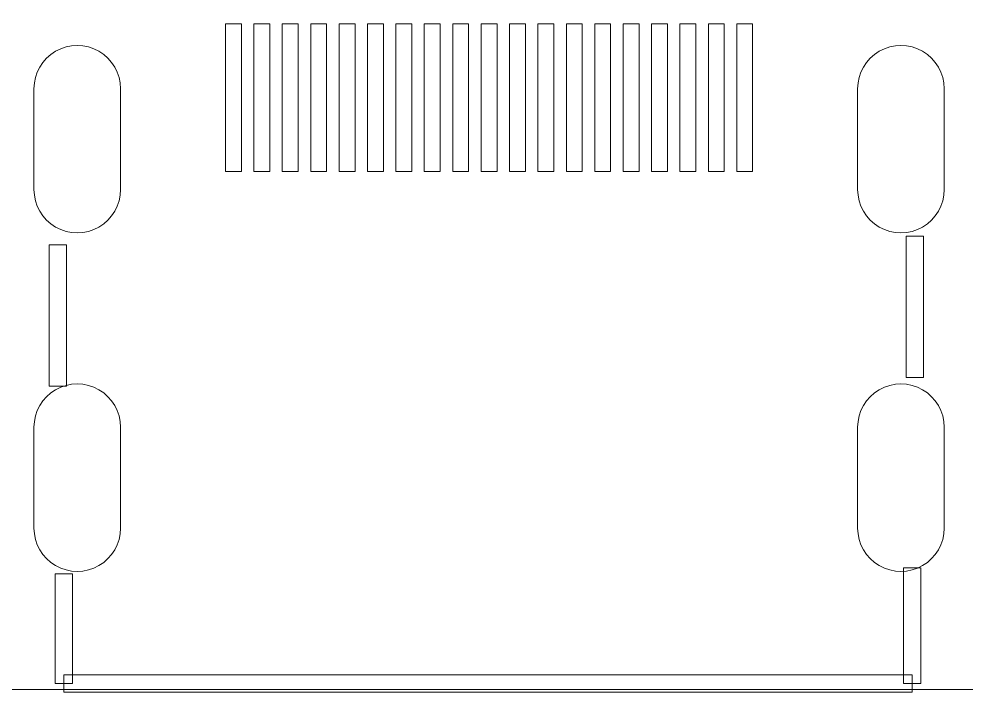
# Model space of a CAD drawing. Header units: millimetres. Extents: x -86 to 67, y -55 to 52.
# Drawn here: x 23.67 to 40.34, y -55.3 to -43.45 of the extents above; entities that cross this region are included whole.
import ezdxf

# ---------------------------------------------------------------- set-up
doc = ezdxf.new("R2010")
doc.units = ezdxf.units.MM
doc.header["$MEASUREMENT"] = 0
for name, color, linetype in [('BG_OUTLINE', 7, 'Continuous'), ('PG_SILKSCREEN_TOP', 7, 'Continuous'), ('PIN_TOP', 7, 'Continuous')]:
    doc.layers.add(name, color=color, linetype=linetype)

msp = doc.modelspace()

# ---------------------------------------------------------------- linework, layer by layer
at = {"layer": 'BG_OUTLINE', "color": 3, "lineweight": 9}
msp.add_open_spline([(-60.0926, 34.7331), (-60.0926, 34.7331), (63.7724, 34.7331), (63.7724, 34.7331), (63.7724, 34.7331), (64.585, 34.7336), (65.3646, 34.4113), (65.9396, 33.837), (65.9396, 33.837), (66.5146, 33.2627), (66.8379, 32.4797), (66.8384, 31.667), (66.8384, 31.667), (66.8384, 31.667), (66.8412, -52.28), (66.8412, -52.28), (66.8412, -52.28), (66.8412, -52.28), (66.8384, -52.1933), (66.8384, -52.1933), (66.8384, -52.1933), (66.8389, -53.006), (66.5166, -53.7856), (65.9424, -54.3606), (65.9424, -54.3606), (65.3681, -54.9356), (64.585, -55.2589), (63.7724, -55.2594), (63.7724, -55.2594), (63.7724, -55.2594), (-60.1869, -55.2594), (-60.1869, -55.2594), (-60.1869, -55.2594), (-60.1869, -55.2594), (-60.0853, -55.2518), (-60.0853, -55.2518), (-60.0853, -55.2518), (-60.8979, -55.2523), (-61.6775, -54.9299), (-62.2525, -54.3557), (-62.2525, -54.3557), (-62.8275, -53.7814), (-63.1508, -52.9984), (-63.1513, -52.1857), (-63.1513, -52.1857), (-63.1513, -52.1857), (-63.1587, 31.667), (-63.1587, 31.667), (-63.1587, 31.667), (-63.1592, 32.4797), (-62.8369, 33.2593), (-62.2626, 33.8343), (-62.2626, 33.8343), (-61.6883, 34.4093), (-60.9053, 34.7326), (-60.0926, 34.7331)], degree=3, knots=[0, 0, 0, 0, 0.0714286, 0.0714286, 0.0714286, 0.0714286, 0.1428571, 0.1428571, 0.1428571, 0.1428571, 0.2142857, 0.2142857, 0.2142857, 0.2142857, 0.2857143, 0.2857143, 0.2857143, 0.2857143, 0.3571429, 0.3571429, 0.3571429, 0.3571429, 0.4285714, 0.4285714, 0.4285714, 0.4285714, 0.5, 0.5, 0.5, 0.5, 0.5714286, 0.5714286, 0.5714286, 0.5714286, 0.6428571, 0.6428571, 0.6428571, 0.6428571, 0.7142857, 0.7142857, 0.7142857, 0.7142857, 0.7857143, 0.7857143, 0.7857143, 0.7857143, 0.8571429, 0.8571429, 0.8571429, 0.8571429, 0.9285714, 0.9285714, 0.9285714, 0.9285714, 1, 1, 1, 1], dxfattribs=at)
at = {"layer": 'PG_SILKSCREEN_TOP', "color": 6, "lineweight": 9}
for points in [[(39.2864, -47.2774), (39.2864, -47.2774), (39.5912, -47.2774), (39.5912, -47.2774), (39.5912, -47.2774), (39.5912, -47.2774), (39.5912, -49.7666), (39.5912, -49.7666), (39.5912, -49.7666), (39.5912, -49.7666), (39.2864, -49.7666), (39.2864, -49.7666), (39.2864, -49.7666), (39.2864, -49.7666), (39.2864, -47.2774), (39.2864, -47.2774)], [(24.1988, -47.4298), (24.1988, -47.4298), (24.5036, -47.4298), (24.5036, -47.4298), (24.5036, -47.4298), (24.5036, -47.4298), (24.5036, -49.919), (24.5036, -49.919), (24.5036, -49.919), (24.5036, -49.919), (24.1988, -49.919), (24.1988, -49.919), (24.1988, -49.919), (24.1988, -49.919), (24.1988, -47.4298), (24.1988, -47.4298)], [(39.5404, -55.1514), (39.5404, -55.1514), (39.2356, -55.1514), (39.2356, -55.1514), (39.2356, -55.1514), (39.2356, -55.1514), (39.2356, -53.1194), (39.2356, -53.1194), (39.2356, -53.1194), (39.2356, -53.1194), (39.5404, -53.1194), (39.5404, -53.1194), (39.5404, -53.1194), (39.5404, -53.1194), (39.5404, -55.1514), (39.5404, -55.1514)], [(24.3004, -53.221), (24.3004, -53.221), (24.6052, -53.221), (24.6052, -53.221), (24.6052, -53.221), (24.6052, -53.221), (24.6052, -55.1514), (24.6052, -55.1514), (24.6052, -55.1514), (24.6052, -55.1514), (24.3004, -55.1514), (24.3004, -55.1514), (24.3004, -55.1514), (24.3004, -55.1514), (24.3004, -53.221), (24.3004, -53.221)], [(24.4528, -55.3038), (24.4528, -55.3038), (24.4528, -54.999), (24.4528, -54.999), (24.4528, -54.999), (24.4528, -54.999), (39.388, -54.999), (39.388, -54.999), (39.388, -54.999), (39.388, -54.999), (39.388, -55.3038), (39.388, -55.3038), (39.388, -55.3038), (39.388, -55.3038), (24.4528, -55.3038), (24.4528, -55.3038)]]:
    msp.add_open_spline(points, degree=3, knots=[0, 0, 0, 0, 0.25, 0.25, 0.25, 0.25, 0.5, 0.5, 0.5, 0.5, 0.75, 0.75, 0.75, 0.75, 1, 1, 1, 1], dxfattribs=at)
at = {"layer": 'PIN_TOP', "lineweight": 9}
for points, knots in [([(27.3016, -46.139), (27.3016, -46.139), (27.3016, -43.539), (27.3016, -43.539), (27.3016, -43.539), (27.3016, -43.539), (27.5816, -43.539), (27.5816, -43.539), (27.5816, -43.539), (27.5816, -43.539), (27.5816, -46.139), (27.5816, -46.139), (27.5816, -46.139), (27.5816, -46.139), (27.3016, -46.139), (27.3016, -46.139)], [0, 0, 0, 0, 0.25, 0.25, 0.25, 0.25, 0.5, 0.5, 0.5, 0.5, 0.75, 0.75, 0.75, 0.75, 1, 1, 1, 1]), ([(27.8015, -46.139), (27.8015, -46.139), (27.8015, -43.539), (27.8015, -43.539), (27.8015, -43.539), (27.8015, -43.539), (28.0814, -43.539), (28.0814, -43.539), (28.0814, -43.539), (28.0814, -43.539), (28.0814, -46.139), (28.0814, -46.139), (28.0814, -46.139), (28.0814, -46.139), (27.8015, -46.139), (27.8015, -46.139)], [0, 0, 0, 0, 0.25, 0.25, 0.25, 0.25, 0.5, 0.5, 0.5, 0.5, 0.75, 0.75, 0.75, 0.75, 1, 1, 1, 1]), ([(28.3016, -46.139), (28.3016, -46.139), (28.3016, -43.539), (28.3016, -43.539), (28.3016, -43.539), (28.3016, -43.539), (28.5816, -43.539), (28.5816, -43.539), (28.5816, -43.539), (28.5816, -43.539), (28.5816, -46.139), (28.5816, -46.139), (28.5816, -46.139), (28.5816, -46.139), (28.3016, -46.139), (28.3016, -46.139)], [0, 0, 0, 0, 0.25, 0.25, 0.25, 0.25, 0.5, 0.5, 0.5, 0.5, 0.75, 0.75, 0.75, 0.75, 1, 1, 1, 1]), ([(28.8015, -46.139), (28.8015, -46.139), (28.8015, -43.539), (28.8015, -43.539), (28.8015, -43.539), (28.8015, -43.539), (29.0814, -43.539), (29.0814, -43.539), (29.0814, -43.539), (29.0814, -43.539), (29.0814, -46.139), (29.0814, -46.139), (29.0814, -46.139), (29.0814, -46.139), (28.8015, -46.139), (28.8015, -46.139)], [0, 0, 0, 0, 0.25, 0.25, 0.25, 0.25, 0.5, 0.5, 0.5, 0.5, 0.75, 0.75, 0.75, 0.75, 1, 1, 1, 1]), ([(29.3016, -46.139), (29.3016, -46.139), (29.3016, -43.539), (29.3016, -43.539), (29.3016, -43.539), (29.3016, -43.539), (29.5816, -43.539), (29.5816, -43.539), (29.5816, -43.539), (29.5816, -43.539), (29.5816, -46.139), (29.5816, -46.139), (29.5816, -46.139), (29.5816, -46.139), (29.3016, -46.139), (29.3016, -46.139)], [0, 0, 0, 0, 0.25, 0.25, 0.25, 0.25, 0.5, 0.5, 0.5, 0.5, 0.75, 0.75, 0.75, 0.75, 1, 1, 1, 1]), ([(29.8015, -46.139), (29.8015, -46.139), (29.8015, -43.539), (29.8015, -43.539), (29.8015, -43.539), (29.8015, -43.539), (30.0814, -43.539), (30.0814, -43.539), (30.0814, -43.539), (30.0814, -43.539), (30.0814, -46.139), (30.0814, -46.139), (30.0814, -46.139), (30.0814, -46.139), (29.8015, -46.139), (29.8015, -46.139)], [0, 0, 0, 0, 0.25, 0.25, 0.25, 0.25, 0.5, 0.5, 0.5, 0.5, 0.75, 0.75, 0.75, 0.75, 1, 1, 1, 1]), ([(30.3016, -46.139), (30.3016, -46.139), (30.3016, -43.539), (30.3016, -43.539), (30.3016, -43.539), (30.3016, -43.539), (30.5816, -43.539), (30.5816, -43.539), (30.5816, -43.539), (30.5816, -43.539), (30.5816, -46.139), (30.5816, -46.139), (30.5816, -46.139), (30.5816, -46.139), (30.3016, -46.139), (30.3016, -46.139)], [0, 0, 0, 0, 0.25, 0.25, 0.25, 0.25, 0.5, 0.5, 0.5, 0.5, 0.75, 0.75, 0.75, 0.75, 1, 1, 1, 1]), ([(30.8015, -46.139), (30.8015, -46.139), (30.8015, -43.539), (30.8015, -43.539), (30.8015, -43.539), (30.8015, -43.539), (31.0814, -43.539), (31.0814, -43.539), (31.0814, -43.539), (31.0814, -43.539), (31.0814, -46.139), (31.0814, -46.139), (31.0814, -46.139), (31.0814, -46.139), (30.8015, -46.139), (30.8015, -46.139)], [0, 0, 0, 0, 0.25, 0.25, 0.25, 0.25, 0.5, 0.5, 0.5, 0.5, 0.75, 0.75, 0.75, 0.75, 1, 1, 1, 1]), ([(31.3016, -46.139), (31.3016, -46.139), (31.3016, -43.539), (31.3016, -43.539), (31.3016, -43.539), (31.3016, -43.539), (31.5815, -43.539), (31.5815, -43.539), (31.5815, -43.539), (31.5815, -43.539), (31.5815, -46.139), (31.5815, -46.139), (31.5815, -46.139), (31.5815, -46.139), (31.3016, -46.139), (31.3016, -46.139)], [0, 0, 0, 0, 0.25, 0.25, 0.25, 0.25, 0.5, 0.5, 0.5, 0.5, 0.75, 0.75, 0.75, 0.75, 1, 1, 1, 1]), ([(31.8015, -46.139), (31.8015, -46.139), (31.8015, -43.539), (31.8015, -43.539), (31.8015, -43.539), (31.8015, -43.539), (32.0814, -43.539), (32.0814, -43.539), (32.0814, -43.539), (32.0814, -43.539), (32.0814, -46.139), (32.0814, -46.139), (32.0814, -46.139), (32.0814, -46.139), (31.8015, -46.139), (31.8015, -46.139)], [0, 0, 0, 0, 0.25, 0.25, 0.25, 0.25, 0.5, 0.5, 0.5, 0.5, 0.75, 0.75, 0.75, 0.75, 1, 1, 1, 1]), ([(32.3016, -46.139), (32.3016, -46.139), (32.3016, -43.539), (32.3016, -43.539), (32.3016, -43.539), (32.3016, -43.539), (32.5815, -43.539), (32.5815, -43.539), (32.5815, -43.539), (32.5815, -43.539), (32.5815, -46.139), (32.5815, -46.139), (32.5815, -46.139), (32.5815, -46.139), (32.3016, -46.139), (32.3016, -46.139)], [0, 0, 0, 0, 0.25, 0.25, 0.25, 0.25, 0.5, 0.5, 0.5, 0.5, 0.75, 0.75, 0.75, 0.75, 1, 1, 1, 1]), ([(32.8015, -46.139), (32.8015, -46.139), (32.8015, -43.539), (32.8015, -43.539), (32.8015, -43.539), (32.8015, -43.539), (33.0814, -43.539), (33.0814, -43.539), (33.0814, -43.539), (33.0814, -43.539), (33.0814, -46.139), (33.0814, -46.139), (33.0814, -46.139), (33.0814, -46.139), (32.8015, -46.139), (32.8015, -46.139)], [0, 0, 0, 0, 0.25, 0.25, 0.25, 0.25, 0.5, 0.5, 0.5, 0.5, 0.75, 0.75, 0.75, 0.75, 1, 1, 1, 1]), ([(33.3016, -46.139), (33.3016, -46.139), (33.3016, -43.539), (33.3016, -43.539), (33.3016, -43.539), (33.3016, -43.539), (33.5815, -43.539), (33.5815, -43.539), (33.5815, -43.539), (33.5815, -43.539), (33.5815, -46.139), (33.5815, -46.139), (33.5815, -46.139), (33.5815, -46.139), (33.3016, -46.139), (33.3016, -46.139)], [0, 0, 0, 0, 0.25, 0.25, 0.25, 0.25, 0.5, 0.5, 0.5, 0.5, 0.75, 0.75, 0.75, 0.75, 1, 1, 1, 1]), ([(33.8015, -46.139), (33.8015, -46.139), (33.8015, -43.539), (33.8015, -43.539), (33.8015, -43.539), (33.8015, -43.539), (34.0814, -43.539), (34.0814, -43.539), (34.0814, -43.539), (34.0814, -43.539), (34.0814, -46.139), (34.0814, -46.139), (34.0814, -46.139), (34.0814, -46.139), (33.8015, -46.139), (33.8015, -46.139)], [0, 0, 0, 0, 0.25, 0.25, 0.25, 0.25, 0.5, 0.5, 0.5, 0.5, 0.75, 0.75, 0.75, 0.75, 1, 1, 1, 1]), ([(34.3016, -46.139), (34.3016, -46.139), (34.3016, -43.539), (34.3016, -43.539), (34.3016, -43.539), (34.3016, -43.539), (34.5815, -43.539), (34.5815, -43.539), (34.5815, -43.539), (34.5815, -43.539), (34.5815, -46.139), (34.5815, -46.139), (34.5815, -46.139), (34.5815, -46.139), (34.3016, -46.139), (34.3016, -46.139)], [0, 0, 0, 0, 0.25, 0.25, 0.25, 0.25, 0.5, 0.5, 0.5, 0.5, 0.75, 0.75, 0.75, 0.75, 1, 1, 1, 1]), ([(34.8015, -46.139), (34.8015, -46.139), (34.8015, -43.539), (34.8015, -43.539), (34.8015, -43.539), (34.8015, -43.539), (35.0814, -43.539), (35.0814, -43.539), (35.0814, -43.539), (35.0814, -43.539), (35.0814, -46.139), (35.0814, -46.139), (35.0814, -46.139), (35.0814, -46.139), (34.8015, -46.139), (34.8015, -46.139)], [0, 0, 0, 0, 0.25, 0.25, 0.25, 0.25, 0.5, 0.5, 0.5, 0.5, 0.75, 0.75, 0.75, 0.75, 1, 1, 1, 1]), ([(35.3016, -46.139), (35.3016, -46.139), (35.3016, -43.539), (35.3016, -43.539), (35.3016, -43.539), (35.3016, -43.539), (35.5815, -43.539), (35.5815, -43.539), (35.5815, -43.539), (35.5815, -43.539), (35.5815, -46.139), (35.5815, -46.139), (35.5815, -46.139), (35.5815, -46.139), (35.3016, -46.139), (35.3016, -46.139)], [0, 0, 0, 0, 0.25, 0.25, 0.25, 0.25, 0.5, 0.5, 0.5, 0.5, 0.75, 0.75, 0.75, 0.75, 1, 1, 1, 1]), ([(35.8015, -46.139), (35.8015, -46.139), (35.8015, -43.539), (35.8015, -43.539), (35.8015, -43.539), (35.8015, -43.539), (36.0814, -43.539), (36.0814, -43.539), (36.0814, -43.539), (36.0814, -43.539), (36.0814, -46.139), (36.0814, -46.139), (36.0814, -46.139), (36.0814, -46.139), (35.8015, -46.139), (35.8015, -46.139)], [0, 0, 0, 0, 0.25, 0.25, 0.25, 0.25, 0.5, 0.5, 0.5, 0.5, 0.75, 0.75, 0.75, 0.75, 1, 1, 1, 1]), ([(36.3016, -46.139), (36.3016, -46.139), (36.3016, -43.539), (36.3016, -43.539), (36.3016, -43.539), (36.3016, -43.539), (36.5815, -43.539), (36.5815, -43.539), (36.5815, -43.539), (36.5815, -43.539), (36.5815, -46.139), (36.5815, -46.139), (36.5815, -46.139), (36.5815, -46.139), (36.3016, -46.139), (36.3016, -46.139)], [0, 0, 0, 0, 0.25, 0.25, 0.25, 0.25, 0.5, 0.5, 0.5, 0.5, 0.75, 0.75, 0.75, 0.75, 1, 1, 1, 1]), ([(25.4535, -44.681), (25.4535, -44.681), (25.4535, -46.457), (25.4535, -46.457), (25.4535, -46.457), (25.4535, -46.7292), (25.3083, -46.9808), (25.0725, -47.1169), (25.0725, -47.1169), (24.8368, -47.253), (24.5463, -47.253), (24.3105, -47.1169), (24.3105, -47.1169), (24.0748, -46.9808), (23.9295, -46.7292), (23.9295, -46.457), (23.9295, -46.457), (23.9295, -46.457), (23.9295, -44.681), (23.9295, -44.681), (23.9295, -44.681), (23.9295, -44.4088), (24.0748, -44.1572), (24.3105, -44.0211), (24.3105, -44.0211), (24.5463, -43.885), (24.8368, -43.885), (25.0725, -44.0211), (25.0725, -44.0211), (25.3083, -44.1572), (25.4535, -44.4088), (25.4535, -44.681)], [0, 0, 0, 0, 0.125, 0.125, 0.125, 0.125, 0.25, 0.25, 0.25, 0.25, 0.375, 0.375, 0.375, 0.375, 0.5, 0.5, 0.5, 0.5, 0.625, 0.625, 0.625, 0.625, 0.75, 0.75, 0.75, 0.75, 0.875, 0.875, 0.875, 0.875, 1, 1, 1, 1]), ([(39.9536, -44.681), (39.9536, -44.681), (39.9536, -46.457), (39.9536, -46.457), (39.9536, -46.457), (39.9536, -46.7292), (39.8084, -46.9808), (39.5726, -47.1169), (39.5726, -47.1169), (39.3369, -47.253), (39.0464, -47.253), (38.8106, -47.1169), (38.8106, -47.1169), (38.5749, -46.9808), (38.4296, -46.7292), (38.4296, -46.457), (38.4296, -46.457), (38.4296, -46.457), (38.4296, -44.681), (38.4296, -44.681), (38.4296, -44.681), (38.4296, -44.4088), (38.5749, -44.1572), (38.8106, -44.0211), (38.8106, -44.0211), (39.0464, -43.885), (39.3369, -43.885), (39.5726, -44.0211), (39.5726, -44.0211), (39.8084, -44.1572), (39.9536, -44.4088), (39.9536, -44.681)], [0, 0, 0, 0, 0.125, 0.125, 0.125, 0.125, 0.25, 0.25, 0.25, 0.25, 0.375, 0.375, 0.375, 0.375, 0.5, 0.5, 0.5, 0.5, 0.625, 0.625, 0.625, 0.625, 0.75, 0.75, 0.75, 0.75, 0.875, 0.875, 0.875, 0.875, 1, 1, 1, 1]), ([(25.4535, -50.6411), (25.4535, -50.6411), (25.4535, -52.4171), (25.4535, -52.4171), (25.4535, -52.4171), (25.4535, -52.6893), (25.3083, -52.9409), (25.0725, -53.077), (25.0725, -53.077), (24.8368, -53.2131), (24.5463, -53.2131), (24.3105, -53.077), (24.3105, -53.077), (24.0748, -52.9409), (23.9295, -52.6893), (23.9295, -52.4171), (23.9295, -52.4171), (23.9295, -52.4171), (23.9295, -50.6411), (23.9295, -50.6411), (23.9295, -50.6411), (23.9295, -50.3689), (24.0748, -50.1173), (24.3105, -49.9812), (24.3105, -49.9812), (24.5463, -49.8451), (24.8368, -49.8451), (25.0725, -49.9812), (25.0725, -49.9812), (25.3083, -50.1173), (25.4535, -50.3689), (25.4535, -50.6411)], [0, 0, 0, 0, 0.125, 0.125, 0.125, 0.125, 0.25, 0.25, 0.25, 0.25, 0.375, 0.375, 0.375, 0.375, 0.5, 0.5, 0.5, 0.5, 0.625, 0.625, 0.625, 0.625, 0.75, 0.75, 0.75, 0.75, 0.875, 0.875, 0.875, 0.875, 1, 1, 1, 1]), ([(39.9536, -50.6411), (39.9536, -50.6411), (39.9536, -52.4171), (39.9536, -52.4171), (39.9536, -52.4171), (39.9536, -52.6893), (39.8084, -52.9409), (39.5726, -53.077), (39.5726, -53.077), (39.3369, -53.2131), (39.0464, -53.2131), (38.8106, -53.077), (38.8106, -53.077), (38.5749, -52.9409), (38.4296, -52.6893), (38.4296, -52.4171), (38.4296, -52.4171), (38.4296, -52.4171), (38.4296, -50.6411), (38.4296, -50.6411), (38.4296, -50.6411), (38.4296, -50.3689), (38.5749, -50.1173), (38.8106, -49.9812), (38.8106, -49.9812), (39.0464, -49.8451), (39.3369, -49.8451), (39.5726, -49.9812), (39.5726, -49.9812), (39.8084, -50.1173), (39.9536, -50.3689), (39.9536, -50.6411)], [0, 0, 0, 0, 0.125, 0.125, 0.125, 0.125, 0.25, 0.25, 0.25, 0.25, 0.375, 0.375, 0.375, 0.375, 0.5, 0.5, 0.5, 0.5, 0.625, 0.625, 0.625, 0.625, 0.75, 0.75, 0.75, 0.75, 0.875, 0.875, 0.875, 0.875, 1, 1, 1, 1])]:
    msp.add_open_spline(points, degree=3, knots=knots, dxfattribs=at)

doc.saveas('drawing.dxf')
